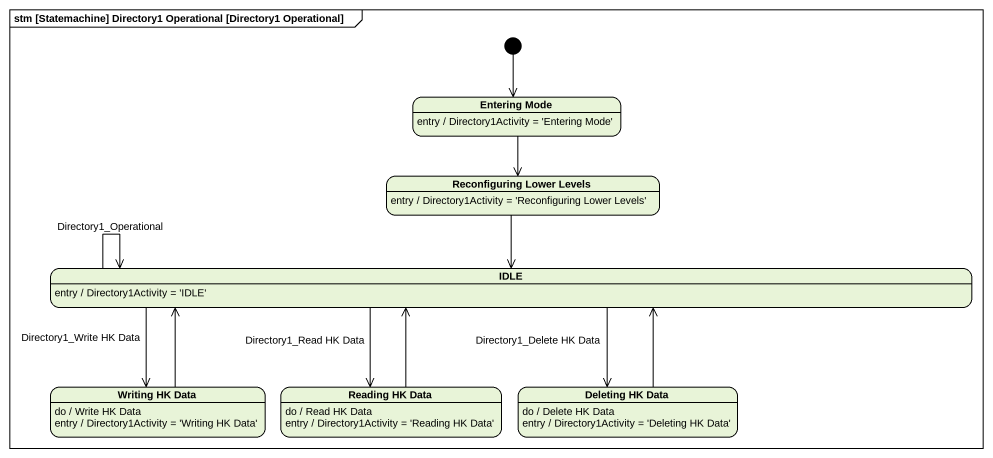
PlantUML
@startuml
mainframe stm [Statemachine] Directory1 Operational [Directory1 Operational]
hide empty description
state "Entering Mode" as Entering_Mode
Entering_Mode : entry / Directory1Activity = 'Entering Mode'
state "Reconfiguring Lower Levels" as Reconfiguring_Lower_Levels
Reconfiguring_Lower_Levels : entry / Directory1Activity = 'Reconfiguring Lower Levels'
state IDLE
IDLE : entry / Directory1Activity = 'IDLE'
state "Writing HK Data" as Writing_HK_Data
Writing_HK_Data : do / Write HK Data
Writing_HK_Data : entry / Directory1Activity = 'Writing HK Data'
state "Reading HK Data" as Reading_HK_Data
Reading_HK_Data : do / Read HK Data
Reading_HK_Data : entry / Directory1Activity = 'Reading HK Data'
state "Deleting HK Data" as Deleting_HK_Data
Deleting_HK_Data : do / Delete HK Data
Deleting_HK_Data : entry / Directory1Activity = 'Deleting HK Data'
[*] --> Entering_Mode
Entering_Mode --> Reconfiguring_Lower_Levels
Reconfiguring_Lower_Levels --> IDLE
IDLE --> IDLE : Directory1_Operational
IDLE -left-> Writing_HK_Data : Directory1_Write HK Data
IDLE --> Reading_HK_Data : Directory1_Read HK Data
IDLE --> Deleting_HK_Data : Directory1_Delete HK Data
Writing_HK_Data -right-> IDLE
Reading_HK_Data -up-> IDLE
Deleting_HK_Data -up-> IDLE
@enduml
